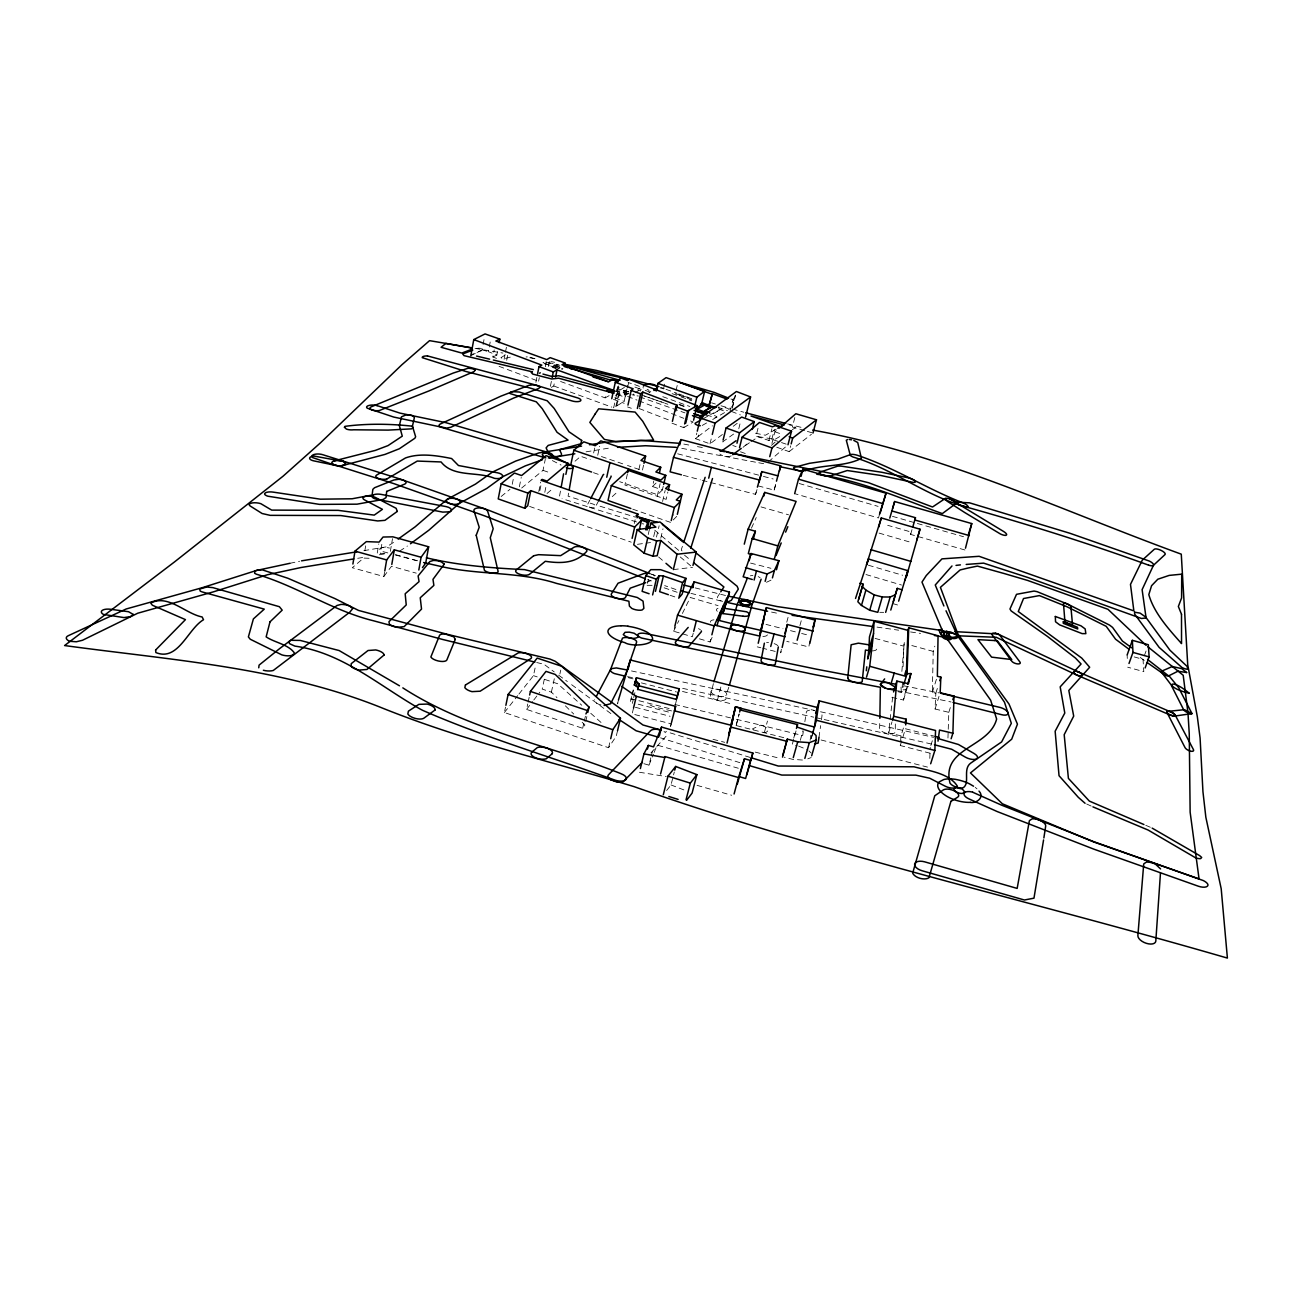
<?xml version="1.0" encoding="UTF-8"?>
<svg xmlns="http://www.w3.org/2000/svg" width="1292" height="1292" viewBox="0 0 1292 1292"><rect width="100%" height="100%" fill="white"/><g stroke="black" fill="none" stroke-linecap="round" stroke-linejoin="round"><path stroke-width="0.75" stroke-dasharray="5 3.75" d="M895.34 723.988L895.259 731.708A8.059 3.472 14.9 0 1 887.362 733.581A8.059 3.472 14.9 0 1 879.61 728.284L879.804 720.338M947.957 738.007L948.812 712.328L935.053 709.001L935.844 693.223L932.339 692.383L933.228 651.394L934.827 646.178M929.804 758.404L930.224 747.39M902.446 682.144L902.123 689.896L905.967 689.702L907.065 686.117M903.076 666.64L904.029 643.4M901.864 671.436L904.287 642.528M930.143 753.22L900.282 745.532L901.008 735.826L903.867 726.556M901.008 735.826L888.621 732.952L893.014 693.772M821.454 719.805L822.019 715.542A8.027 3.375 13.1 0 0 820.081 712.667M818.983 737.28L820.63 725.636M810.116 740.268L810.988 734.341M803.301 731.611L802.687 735.552L760.827 725.167L752.509 728.866L753.511 730.045M804.851 721.727L806.353 712.086A8.027 3.375 13.1 0 1 814.671 710.471L626.991 669.967M809.777 641.155L808.84 646.985L786.78 641.365M364.845 550.763L365.749 545.272M711.085 691.236L710.406 695.225A8.043 3.408 12.1 0 0 717.771 700.232A8.043 3.408 12.1 0 0 726.201 698.439L726.782 694.434A8.01 3.392 12 0 0 719.499 689.492A8.01 3.392 12 0 0 711.117 691.236M377.264 553.057L378.782 543.932M381.818 544.303L380.3 553.38L388.084 553.186M369.076 558.273L363.633 558.079L352.28 567.737L383.837 576.523L384.774 570.999M390.345 551.329L392.51 538.651M568.609 493.173L568.076 496.209L593.028 504.042A4.231 2.019 9.2 0 1 595.37 506.965A4.231 2.019 9.2 0 1 589.96 507.449L587.424 504.768L589.814 500.23M560.453 491.122L559.501 496.322L562.085 498.647M470.837 355.655L482.126 349.825L482.772 346.288M483.111 344.528L484.403 337.454M497.517 351.505L496.855 355.042L488.392 351.682L490.702 339.295M781.369 649.278L780.707 652.815L781.676 649.262M496.499 358.368L492.866 356.996L494.19 349.906M504.122 359.321L505.14 353.992M505.463 352.215L506.48 346.886M506.69 360.274L507.708 354.945M512.246 484.306L513.344 478.686M536.874 377.393L535.809 382.771L538.602 381.269L539.313 377.684M519.368 486.809L521.225 477.442M545.353 366.734L546.419 361.389M548.373 366.492L549.439 361.162M550.392 386.308L551.474 380.914M555.56 369.076L556.626 363.763M551.28 387.406L553.767 386.001L554.849 380.639M538.764 491.558L540.67 482.191M521.661 488.037L543.028 470.353L545.272 459.354M539.862 490.621L541.009 485.017M544.788 492.349L546.322 484.871M617.528 730.755L616.268 736.117L608.58 747.713L504.381 712.522L505.511 707.095M518.932 694.079L533.467 675.651L535.534 665.897M582.143 722.276L584.937 725.006L582.66 728.3L526.587 709.405L527.734 704.011M528.121 702.218L529.268 696.824M544.32 679.237L542.204 689.088L551.393 692.157L556.981 697.632M560.567 381.479L605.124 397.871L605.883 394.318M593.642 452.959L594.821 447.517M597.728 455.268L599.666 446.257M551.393 692.157L554.381 678.381M617.737 386.453L615.767 395.546L617.431 394.415L619.013 387.148M618.577 385.937L613.652 407.788L624.149 401.408L626.878 388.94M615.783 406.673L619.288 390.539L627.654 385.387M616.688 406.108L620.208 389.99M559.888 674.02L560.744 670.128M617.431 394.415L623.939 396.902L625.538 389.635M628.558 383.03L625.78 395.723L623.939 396.902M627.379 474.035L624.924 485.017L666.155 499.358L667.867 492.026M638.894 469.545L640.121 464.103M582.66 728.3L583.887 722.906M584.291 721.114L585.518 715.72M643.577 465.152L642.35 470.563L627.476 465.459M585.76 721.42L586.988 716.043M663.474 389.021L665.202 381.415M634.275 523.486L635.131 519.723M663.232 486.277L662.392 489.926L652.492 486.519L653.752 481.06M676.087 390.329L677.266 385.21M648.229 534.517L649.537 528.848M657.24 496.144L660.131 483.741M653.687 536.6L655.464 529.026M662.586 501.457L665.17 490.427M618.464 699.973L617.544 703.865L618.787 700.054M656.481 537.068L659.13 525.763M608.58 747.713L610.276 740.51M671.985 423.178L683.775 427.668L684.631 423.986M647.534 583.37L648.455 579.446M660.777 538.231L662.99 528.799M631.61 696.566L630.221 702.38L631.449 698.762L672.131 709.324M631.998 694.886L633.839 687.118M632.369 694.902L634.211 687.166M632.353 703.365L633.274 699.489M633.726 697.551L635.115 691.737M722.406 434.483L710.019 443.834L695.484 438.682L696.824 433.03M695.484 438.682L698.164 436.518L699.053 432.772M633.532 708.048L632.143 713.895L671.259 723.859L670.435 726.879M891.916 697.389L903.479 700.038L905.967 689.702M710.019 443.834L711.844 436.308M679.237 632.886L673.617 631.223L674.925 625.861M730.174 411.389L733.404 398.178M732.386 406.964L735.229 395.352M732.419 407.836L735.519 395.142M643.884 763.701L649.02 765.155L650.813 757.855M651.265 756.03L653.058 748.73M738.782 428.766L740.704 420.966M675.441 704.302L676.459 700.183M693.255 633.177L692.367 636.746L681.11 633.435M670.5 726.443L671.485 722.551M758 428.314L756.03 436.115L768.902 440.491L771.841 439.296L786.198 444.157M666.607 790.543L671.016 784.938L674.295 771.986M699.44 638.829L710.051 641.962L711.424 636.601M768.902 440.491L771.889 428.782M702.186 480.285L755.545 494.368L756.918 488.957M771.841 439.296L774.328 429.558M771.922 443.414L774.893 431.786L777.881 429.202M717.399 700.312L720.839 687.021M758.178 485.889L774.15 490.104L776.008 482.966M794.838 417.526L792.367 426.99L805.497 430.85M776.734 447.226L789.154 451.635L790.672 445.821M736.085 725.539L739.169 713.927L736.182 725.506M964.93 549.988L910.618 534.404L911.231 532.078L887.685 525.311M786.763 622.195L788.653 615.186M764.299 732.677L767.464 721.065M799.926 625.554L801.363 620.289M793.724 738.12L795.888 730.384M796.034 730.917L792.238 744.467L797.051 745.71M728.817 687.247L725.813 695.677M800.297 740.316L803.026 730.642M811.182 738.491L812.264 734.663M811.263 738.346L812.377 734.47M879.497 514.361L878.479 517.963L794.661 493.641M774.15 490.104L776.104 483.37M910.618 534.404L912.2 528.993M713.362 683.662L711.343 692.431A8.01 3.392 12 0 0 718.013 696.097A8.01 3.392 12 0 0 725.846 695.694M888.621 732.952L892.013 721.824M897.892 691.656L901.315 692.593L903.221 686.31M903.479 700.038L907.905 685.567M900.282 745.532L905.45 728.753L935.44 736.472M755.545 494.368L757.128 489.28M932.339 692.383L936.797 678.09M935.844 693.223L938.073 686.068M935.053 709.001L939.026 696.356M930.821 745.516L933.195 737.99M948.812 712.328L951.106 705.109M682.418 546.338L681.401 549.423A4.312 2.067 8.9 0 0 682.176 551.054M1144.357 655.706L1146.327 650.231M649.02 765.155L653.429 754.205M654.156 752.38L657.095 745.096L738.313 768.239M751.443 528.186L756.24 517.543M710.051 641.962L712.522 636.504M729.318 409.871L728.22 408.643A3.618 0.872 14.4 0 0 724.327 407.594L711.165 414.183M673.617 631.223L678.881 620.58M682.386 613.474L690.283 597.485L718.077 605.641M598.632 500.731L596.387 505.107L635.535 517.171M719.725 593.448L717.641 596.694A7.154 3.198 10.8 0 0 722.632 601.41M383.837 576.523L391.492 566.267L416.25 573.147M526.587 709.405L532.595 701.588M533.79 700.022L539.798 692.205M504.381 712.522L517.721 695.613M650.942 752.929L666.252 736.052L665.945 733.048L664.023 731.466M673.229 519.949L676.911 516.186L672.793 514.749M662.392 489.926L657.563 494.739L619.692 481.69M652.492 486.519L656.158 482.95M612.247 496.629L617.883 491.477M771.421 445.352L777.413 440.104M768.417 461.858L786.489 446.095M742.997 447.371L748.795 442.365M575.037 461.196L580.722 456.318L590.202 459.564M547.033 493.512L553.057 488.36M501.167 496.499L510.017 489.264M789.154 451.635L811.408 434.29M683.775 427.668L693.158 421.983L685.681 419.076M733.242 426.295L739.428 421.612M698.164 436.518L712.425 425.811M732.677 401.134L734.066 400.132L730.384 398.776M733.614 434.047L722.68 441.832L726.039 443.043M749.392 442.785L742.399 447.63M750.943 441.719L758.598 436.696L774.974 439.361L779.803 436.535M702.218 425.439L709.292 421.418M399.664 551.119L407.448 546.015M393.527 542.43L386.744 546.791L362.664 550.86M713.249 413.731L720.581 409.37L718.723 408.74M724.602 412.6L710.39 420.821M638.167 389.15L640.089 388.068M648.939 392.655L650.813 391.589M703.559 418.511L709.793 415.055M605.124 397.871L609.113 395.675M635.147 392.59L640.202 389.813M792.238 429.606L795.291 427.959A5.798 1.308 13.2 0 0 789.396 424.89M776.217 429.154L765.429 435.226L752.832 432.707M617.172 391.621L619.288 390.539M628.881 393.301L625.958 394.803L616.898 393.818M492.866 356.996L496.855 355.042M510.292 357.125L504.122 358.675A3.698 1.082 4.9 0 1 500.957 357.674L505.689 354.719M766.495 582.304L771.938 579.704M476.554 348.63L477.669 348.307A3.65 1.211 4.3 0 1 482.707 348.969L482.788 350.229L470.999 354.783M647.389 581.998L650.78 580.641M807.758 758.856L811.166 757.548M289.973 563.296L299.599 561.261M586.1 451.829L611.536 447.694M379.331 554.785L387.212 553.461M357.706 558.305L365.539 557.062M637.44 544.32L650.506 542.543M673.342 569.611L692.512 567.35M763.184 732.645L764.864 732.548A8.253 3.666 13.4 0 0 767.529 729.092A8.253 3.666 13.4 0 0 760.681 725.119L734.518 718.853M766.576 642.657L768.546 642.56M647.082 585.324L656.917 585.308M879.771 612.327L883.696 612.343M627.977 393.527L617.915 391.234A3.714 1.114 9.4 0 1 616.736 390.814M802.429 760.035L792.771 759.373L784.115 757.16M545.757 362.067L557.966 366.25M877.042 627.105L898.634 630.189M910.569 631.95L920.518 633.419M561.584 369.173L562.521 369.318M475.036 348.388L502.863 353.055M628.542 391.67L625.796 391.201A3.714 1.114 9.4 0 0 621.904 391.654A3.714 1.114 9.4 0 0 625.328 393.366L634.162 395.207M639.459 772.261L666.236 776.557M529.93 357.819L537.537 359.192M550.844 361.582L554.656 362.277M697.422 446.628L703.316 447.694M776.46 613.102L771.518 612.069M681.772 448.34L756.837 462.423M758.759 462.778L764.557 463.844M683.839 444.093L691.543 445.546M903.641 685.761L938.929 692.867M897.488 690.736L951.057 701.992M642.108 523.664L643.723 524.003M614.927 391.105L620.418 392.251L622.211 391.315A3.714 1.098 9.5 0 1 628.203 391.912M627.541 676.62L633.451 677.864M820.533 711.763L933.567 737.344M682.677 688.345L813.734 717.173M815.672 717.593L932.533 744.273M671.549 710.907L655.351 707.144A8.253 3.488 11.4 0 1 648.713 703.381L648.6 702.218M387.81 552.928L382.367 551.458A7.591 2.487 8.1 0 1 380.672 548.099A7.591 2.487 8.1 0 1 389.522 548.05M536.697 662.521L544.013 664.266L554.236 671.921M548.309 362.422L559.824 365.297M674.715 704.463L730.658 717.916M695.209 587.908L725.829 595.564M787.652 423.921L802.994 427.83M775.232 651.426L762.619 648.213M628.187 677.638L634.017 679.124M682.483 691.446L732.903 704.253M755.255 752.122L780.11 758.404M690.945 593.351L721.001 601.006M765.978 624.391L782.968 628.72M790.494 630.641L798.004 632.547M801.621 633.468L808.84 635.309M757.257 646.856L760.827 647.76M821.114 739.993L927.511 767.093M736.521 725.652L784.567 737.861M713.006 739.331L724.731 742.319M544.74 363.876L562.908 368.656M750.539 563.07L770.936 568.302M641.413 682.887L676.443 691.963M638.2 704.205L671 712.7M635.406 707.305L670.096 716.301M555.334 367.929L543.011 362.632A3.618 1.034 6.3 0 1 545.757 362.067M677.654 453.799L761.489 475.892M763.427 476.409L773.181 478.977M683.323 475.311L700.296 479.784M395.336 554.946L417.962 561.019M875.104 638.426L903.237 646M911.813 645.532L933.228 651.394M1134.198 656.917L1143.032 659.372L1143.791 671.646L1127.69 667.189M395.675 554.704L418.204 560.97M721.017 405.785L730.497 408.466M732.386 408.999L743.772 412.229M697.034 785.358L731.676 795.258M892.449 516.332L915.495 522.937M917.417 523.486L963.541 536.713M761.02 506.9L788.572 514.814M799.167 483.499L878.108 506.383M879.061 533.095L911.829 542.624M868.402 565.234L902.656 575.247M807.371 431.399L812.991 433.062M675.296 393.737L690.493 398.211M530.059 357.27L534.969 358.724M482.126 349.825L488.392 351.682M865.995 574.536L901.509 585.034M892.788 603.574L897.52 604.979M675.926 589.523L664.669 585.615M750.248 757.467L665.768 731.53M636.488 521.936L589.927 507.433M711.617 402.846L715.38 404.025M739.848 762.651L660.535 737.845M565.799 499.826L588.102 506.852M628.09 382.497L631.4 383.562M533.467 675.651L537.214 676.895M544.691 679.398L557.756 683.775L581.771 705.254M601.442 456.544L625.619 464.829M593.496 472.678L599.165 474.632M664.153 587.795L678.591 592.77M670.08 595.273L677.04 597.663M644.466 396.046L664.33 402.975M639.766 396.919L685.002 412.891M543.028 470.353L550.376 472.92M632.741 509.161L670.774 522.469M651.798 574.278L655.415 575.554M640.331 394.593L667.867 404.267M529.607 506.432L631.239 542.172M774.893 431.786L782.015 434.29M662.764 396.676L689.799 406.495M627.557 406.964L631.32 408.288M647.631 579.591L651.41 580.932M672.098 393.64L677.428 395.546M666.026 389.328L676.976 393.269M732.758 445.465L736.117 446.693M740.51 451.796L746.098 453.799M553.767 386.001L611.778 407.109M718.304 407.368L727.461 410.727M680.981 396.854L691.64 400.762M679.673 404.477L685.277 406.544M706.546 414.91L714.524 417.478A3.747 1.001 14.1 0 0 715.768 416.089L709.147 413.585M613.522 399.373L624.197 403.298M718.723 409.047L726.088 411.76M679.027 395.126L692.092 399.939M645.176 390.345L650.441 392.284M678.801 393.931L693.368 399.325M634.905 387.083L642.027 389.732M678.978 404.671L684.647 406.786M634.711 384.612L643.545 387.939M499.067 366.33L538.602 381.269M614.75 397.823L624.149 401.408M628.3 391.96L620.709 389.586A3.714 1.114 9.4 0 0 616.72 389.231M731.53 411.47L740.332 414.893M639.169 408.547L669.692 420.352M671.016 784.938L686.827 791.059M627.654 396.45L637.004 400.1M638.878 400.827L683.807 418.333M798.65 746.114L807.952 749.958M1145.762 825.313L1151.253 827.655M1086.653 803.995L1091.352 806.16M631.077 698.778L633.209 699.763M552.346 460.566L561.067 465.072M558.612 675.167L567.35 681.53M1140.222 657.45L1145.713 661.504M610.89 713.588L570.547 683.888M678.639 550.344L653.817 529.413M684.566 555.237L689.153 559.016M680.254 556.981L690.978 566.058M975.234 787.377L976.994 788.863M658.629 556.997L664.508 562.036M590.767 713.297L602.766 724.037M809.002 750.943L811.085 752.945M565.363 705.836L573.761 714.056M901.025 687.086L901.315 692.593M1127.141 654.963L1127.302 658.452M647.05 389.28A3.682 1.001 13.7 0 1 649.004 390.701M559.694 367.8A3.634 1.034 7.2 0 1 555.705 367.994A3.634 1.034 7.2 0 1 552.734 366.637L554.591 365.2A3.618 1.034 7.3 0 1 560.421 365.507M558.596 368.317A6.557 1.873 7.2 0 0 559.937 367.396A3.634 1.034 7.2 0 0 556.868 366.056A3.634 1.034 7.2 0 0 552.944 366.282A6.557 1.89 7.3 0 0 552.282 366.912A3.682 1.066 7.2 0 0 554.672 368.139M638.345 390.475A5.879 1.599 13.2 0 1 637.828 389.732M872.213 650.893A7.332 2.826 10.6 0 0 876.654 648.923A7.445 2.859 10.6 0 0 874.49 646.549M710.616 622.211A7.381 2.859 11.3 0 1 713.927 619.837M750.377 575.828A7.09 3.585 8.5 0 1 752.881 575.554M758.178 576.62A7.09 3.585 8.5 0 1 760.164 577.831M719.111 406.948A3.682 0.904 15.8 0 1 718.384 407.061M774.15 643.626A7.591 2.713 10.8 0 1 777.913 645.806M660.729 387.794A3.634 0.953 14.7 0 1 663.394 388.424M660.341 387.923A3.65 0.985 14.7 0 1 664.217 388.65M767.4 634.856A7.397 2.907 11.3 0 1 762.038 636.391M640.832 390.991A3.682 1.034 13.5 0 1 641.22 389.603M638.361 395.998A3.714 1.114 12.4 0 1 636.988 395.82M634.404 394.997A3.714 1.114 12.4 0 1 633.29 393.963M731.207 455.834A6.25 2.116 10.4 0 1 725.603 456.27A6.25 2.116 10.4 0 1 719.854 454.057M698.487 628.655A7.591 2.649 11 0 1 700.393 629.753M650.651 573.906A7.106 3.036 10.2 0 1 654.834 576.006M600.958 704.964A8.333 3.505 11.1 0 1 594.611 699.731M717.286 611.31A7.268 2.762 11.5 0 1 718.013 608.322M616.93 391.751A3.731 1.114 9.3 0 1 616.752 393.317M526.054 356.98A3.65 1.227 5.5 0 1 527.33 356.883"/><path stroke-width="1.5" d="M879.852 718.352L880.353 687.279L814.461 674.569L641.543 638.038A7.72 2.778 11.3 0 1 638.781 633.71A7.591 2.745 11.5 0 1 646.226 633.645L816.334 669.159L888.056 682.741L895.404 687.263L895.404 688.426M951.122 738.766L952.898 733.21L953.981 696.081L940.156 692.754L940.867 677.137L937.362 676.297L938.057 635.761L908.744 627.75L907.695 631.223M930.66 763.782L934.875 750.458L935.553 730.481L819.144 700.829L815.64 713.152M903.77 684.502L907.049 673.73L908.744 627.75M873.537 633.581L874.038 621.242L907.953 630.367L906.225 676.443L869.71 666.268L873.537 633.581L868.902 649.392L869.468 636.908L874.038 621.242M938.008 741.156L939.51 730.061L952.898 733.21M1160.474 872.972L1155.807 941.125A9.464 4.861 21.8 0 1 1146.359 943.322A9.464 4.861 21.8 0 1 1137.881 935.521L1143.727 863.928L1146.295 862.135A8.786 3.408 19.4 0 1 1155.452 864.122L1160.571 868.935M905.724 724.909L906.144 719.159L893.693 716.269L896.842 681.094L908.454 683.759L910.908 673.536L907.049 673.73M847.746 677.977L851.153 644.756L858.405 643.158L869.338 644.886M866.318 670.726L866.787 666.817M868.66 651.313L867.707 659.001L872.375 643.077M818.983 737.28L818.159 743.094L814.59 743.804M778.333 646.937L775.232 664.476A7.591 2.745 12 0 1 766.657 664.411A7.591 2.745 12 0 1 761.069 660.503L764.363 643.19M812.539 733.695L816.366 720.274L819.144 700.829M1043.871 837.943L1045.696 825.976A8.608 3.601 20.5 0 0 1035.005 818.886L1032.227 818.805L1029.401 820.646L1017.159 888.412L924.636 861.829A9.092 4.651 15.6 0 0 914.671 863.88A9.092 4.651 15.6 0 0 922.246 870.792L1024.411 900.007L1033.971 898.166L1043.565 839.929M809.826 643.464L815.026 620.031L766.382 607.628L759.809 634.743L766.382 607.628M352.894 564.039L354.993 551.135L366.347 541.623L379.089 542.107L383.046 537.036L392.833 536.826L428.653 546.791L425.714 563.054L422.484 567.608M731.191 723.811L735.665 706.821L740.72 708.113L740.3 710.002L797.519 724.586L797.116 727.057L812.926 732.532L816.076 735.519L816.173 740.058L811.667 755.788M782.516 757.128L787.296 739.137L797.729 741.786L809.357 742.642L816.173 740.058M384.774 570.999L386.663 559.937L394.318 549.827L421.095 557.256L428.653 546.791M391.799 564.442L394.318 549.827M569.255 489.426L573.131 467.284M418.818 570.03L421.095 557.256M470.837 355.655L473.76 339.602L485.065 333.917L499.842 339.118L499.18 342.655M561.196 487.068L563.603 473.809M782.161 647.47L787.345 624.504L813.266 631.11M501.167 483.741L498.228 498.922L524.81 508.273L527.717 505.77L530.786 490.637L634.695 527.007L641.526 520.224L647.534 522.323L649.262 520.595L635.987 515.976L637.909 514.087L541.057 480.317L542.155 479.397L547.097 481.125L568.173 463.376L546.015 455.688L521.597 475.553L514.458 473.066L501.167 483.741L527.863 493.092L530.786 490.637M537.585 373.792L539.006 366.621L541.8 365.135L473.76 339.602M965.479 548.196L971.762 523.583L894.645 501.522L889.768 518.124M524.81 508.273L527.863 493.092M552.201 377.329L553.283 371.935L557.03 369.883L613.409 390.265M555.576 377.054L557.03 369.883M564.12 366.46L564.846 362.907L550.15 357.626L546.774 359.612L495.853 341.023L499.842 339.118M505.883 705.303L508.111 694.466L537.197 658.096L561.6 666.22L620.483 718.239L617.528 730.755M565.864 474.374L568.173 463.376M643.997 463.343L645.629 456.124L600.828 440.863L595.208 445.708L583.79 441.816L573.858 450.214L570.773 464.862L591.607 472.032M758.21 643.271L764.04 618.82M529.639 695.015L530.398 691.414L545.999 671.372L555.237 674.44L589.023 707.079L587.795 712.457M611.746 398.711L615.299 382.27L620.984 378.072L627.524 380.559L629.365 379.396L697.034 405.591L693.594 420.175M729.027 733.614L730.255 727.994M727.041 743.094L735.665 706.821M606.739 477.233L609.953 462.584M627.96 405.123L631.19 390.475L633.177 388.795L615.299 382.27M668.303 490.201L669.579 484.71L628.203 470.369L611.31 485.614L608.031 500.505L630.851 508.499M637.36 408.466L640.638 393.802L642.835 392.09L677.105 405.252L675.829 410.759M639.572 406.722L642.835 392.09M627.702 472.614L628.526 468.948M656.191 391.072L657.919 383.401L666.074 377.619L704.673 391.234L701.491 404.574L696.808 408.207M585.922 713.927L589.023 707.079M632.111 538.376L634.695 527.007M637.053 517.834L637.909 514.087M637.214 529.575L633.726 544.82L644.175 553.218L653.025 556.206L657.16 555.738L660.761 540.444L656.611 540.896L647.744 537.908L637.214 529.575L655.9 527.136L650.861 523.163L649.537 528.848M639.362 529.639L641.526 520.224M645.79 529.849L647.534 522.323M659.469 472.694L660.729 467.252L640.945 460.485L645.629 456.124M647.082 529.995L649.262 520.595M672.405 421.353L675.813 406.657L677.105 405.252M644.175 553.218L647.744 537.908M663.668 484.452L665.784 475.343L655.851 471.951L660.729 467.252M679.915 596.839L682.208 593.997L686.02 578.38L660.632 569.691L650.764 569.659L645.806 575.602L642.108 591.348L649.101 593.739M779.367 471.176L780.739 465.863L680.997 439.571L673.487 457.352L670.112 471.822L681.433 474.81M618.464 699.973L630.286 659.97L817.255 707.483L814.445 727.008L735.31 706.902L731.304 725.313L674.392 710.826L675.619 706.336L636.326 696.34L621.646 686.359M653.025 556.206L656.611 540.896M610.696 738.701L612.812 729.689L620.483 718.239M684.631 423.986L687.651 411.131L697.034 405.591M679.753 444.916L680.997 439.571M628.041 669.514L630.286 659.97M685.745 423.146L688.749 410.307M694.595 406.786L696.856 397.177L704.673 391.234M652.605 594.918L656.336 579.171L659.195 575.683L663.394 575.99L682.596 582.579L686.02 578.38M671.21 520.595L674.295 507.562L680.432 501.377L676.297 499.939L681.998 494.271L665.59 488.586L669.579 484.71M655.464 591.381L659.195 575.683M634.307 685.18L636.439 677.735L679.285 688.846L677.363 696.582M635.535 681.611L636.439 677.735M636.439 686.165L637.36 682.289L635.228 681.304M677.347 514.329L681.998 494.271M697.276 431.157L700.409 417.994L736.408 391.508L750.587 396.967L745.613 416.945M663.394 575.99L659.647 591.671L668.352 594.675M637.586 689.573L639.088 683.952L637.36 682.289M638.151 687.845L639.088 683.952M633.532 708.048L636.326 696.34M701.427 403.395L708.888 406.14L712.393 393.705L727.154 399.115M708.888 406.14L712.393 393.705M673.342 569.611L677.04 554.236L660.761 540.444M712.296 434.435L715.025 423.146L750.587 396.967M678.784 598.261L682.596 582.579M708.71 478.169L711.359 467.333M674.925 625.861L677.541 615.121L694.143 581.82L729.463 592.156L722.939 613.458L729.463 592.156M640.364 768.578L643.949 753.882L648.342 745.419L653.51 746.889L661.536 727.073L752.865 753.058L746.808 774.748M647.453 749.085L648.342 745.419M723.1 440.104L726.072 427.991L741.673 417.074L754.237 421.612L752.283 429.412M692.98 565.444L696.243 552.072L660.002 522L650.861 523.163M692.706 587.698L694.143 581.82M659.324 736.085L661.536 727.073M736.973 443.221L739.557 432.836L754.237 421.612M676.297 699.618L677.266 695.742L638.506 685.681M693.707 631.384L696.372 620.644M739.525 447.646L742.109 437.197L759.47 422.468L772.39 426.828L775.329 425.666L791.544 431.14L787.991 444.771M671.485 722.551L675.619 706.336M660.551 773.989L665.025 756.579L738.507 777.558L744.483 758.743L750.523 760.471L752.865 753.058M663.297 794.758L667.98 776.153L675.684 766.447L696.872 774.619L692.092 793.11L686.633 800.297M674.747 770.145L675.684 766.447M711.876 634.808L714.137 625.861L726.944 597.728M717.076 625.651L720.661 611.504M719.531 620.208L723.116 606.126M757.387 487.165L761.828 471.596L777.865 475.827L780.739 465.863M759.082 482.32L761.828 471.596M744.273 544.158L748.116 529.155L764.751 492.413L796.098 501.393L777.832 545.886L774.344 559.097M769.757 456.641L771.986 447.936L791.544 431.14M748.116 529.155L755.4 531.238L752.202 538.506L748.326 553.606L751.96 554.656M763.814 496.031L764.751 492.413M776.492 569.74L778.898 560.696L751.023 553.525L743.142 576.781L752.283 579.494M686.02 799.861L690.332 783.13L696.872 774.619M753.462 538.748L755.4 531.238M749.15 560.776L751.023 553.525M776.476 481.173L777.865 475.827M754.108 580.043L756.498 570.87M791.172 443.883L792.69 438.053L816.496 419.803L795.824 413.747L779.383 427.91M765.155 581.335L767.077 573.987L774.36 570.58L778.898 560.696M891.851 510.938L915.463 517.704L914.865 519.998L969.371 535.615M728.623 735.471L733.258 717.916M772.422 577.879L774.36 570.58M794.661 493.641L798.488 479.171L802.962 469.174L886.037 493.205L880.207 512.73M801.072 476.344L802.962 469.174M812.991 433.062L816.496 419.803M739.686 711.989L740.72 708.113M770.726 646.468L774.086 633.984L785.068 636.778M734.082 793.982L738.507 777.558M737.215 784.389L744.483 758.743M750.523 760.471L745.629 778.495L739.622 776.783M784.938 633.338L787.345 624.504M797.164 640.234L800.555 627.88M813.072 627.024L815.026 620.031M813.492 626.943L814.477 623.438M782.871 754.964L787.296 739.137M796.437 728.462L797.519 724.586M793.272 757.613L797.729 741.786M729.334 685.422L751.863 605.577A7.171 3.246 10 0 0 745.742 601.055A7.171 3.246 10 0 0 737.797 602.766L713.911 681.805M907.549 572.534L906.467 576.361L920.001 529.203L881.306 517.963L866.496 564.685M804.851 758.42L809.357 742.642M855.53 598.471L868.418 559.016L907.808 570.644L905.03 579.979M879.497 514.361L886.037 493.205M866.803 564.62L868.418 559.016M878.705 527.071L881.306 517.963M859.907 583.193L863.056 584.129L857.84 601.749L861.473 605.431L869.726 610.26L877.801 612.327L882.291 596.969L890.172 597.017L895.308 594.788L897.278 588.377L902.026 589.782L907.808 570.644M858.663 599.407L863.056 584.129M861.473 605.431L865.898 590.089L862.232 586.439M892.578 508.644L894.645 501.522M869.726 610.26L874.183 594.901L865.898 590.089M679.285 688.846L676.362 699.376L637.65 689.33L638.216 687.602L634.372 684.938L635.583 681.368M866.544 677.056L869.71 666.268M885.666 612.343L890.172 597.017M912.733 527.201L915.463 517.704M890.786 610.066L895.308 594.788M893.353 601.668L897.278 588.377M898.634 601.168L902.026 589.782M916.771 540.104L920.001 529.203M891.512 682.111L894.209 673.132M816.738 474.229C860.666 480.269 901.235 498.793 942.32 513.602L956.5 503.105A6.137 1.728 22.5 0 0 952.398 499.972L950.153 499.067A6.315 1.712 22.5 0 0 945.195 498.518L947.149 501.199L964.575 512.44L1000.476 534.016A6.46 1.922 26.2 0 0 1006.064 535.308L1006.662 534.775A6.218 1.857 25.9 0 0 1003.496 531.416L950.104 499.051M893.563 691.947L896.842 681.094M904.82 674.569L905.902 670.984M892.562 719.983L893.693 716.269M907.614 684.308L910.908 673.536M904.998 722.858L906.144 719.159M968.483 534.258L971.762 523.583M690.768 548.212L712.506 478.541M939.752 680.706L940.867 677.137M952.834 699.699L953.981 696.081M683.662 542.495L705.141 477.313M1127.141 654.963L1132.357 640.331L1148.313 644.74L1149.137 656.901L1145.132 667.964M1128.998 663.49L1132.971 652.412L1132.357 640.331M747.47 577.815L738.717 600.166A7.154 3.23 10.1 0 0 744.515 604.769A7.154 3.23 10.1 0 0 752.655 603.219L761.133 579.204M665.025 756.579L664.669 757.5L643.949 753.882M776.056 555.56L781.208 542.931M785.617 532.11L787.829 526.7M598.632 500.731L611.003 476.78A4.102 1.857 9 0 0 611.051 476.054M590.606 498.712L603.089 474.955A4.102 1.857 9 0 1 603.735 474.374M596.339 696.404L610.518 669.595L622.502 638.087A7.655 2.794 10.9 0 1 632.805 638.749A7.8 2.826 11 0 1 636.585 642.221L626.055 673.18L610.632 703.72L604.155 705.48M344.447 427.264L344.932 426.36C366.46 423.437 390.265 423.792 411.89 426.134A6.428 2.439 1.6 0 1 411.437 428.863L388.198 430.107L353.637 429.784A6.654 2.471 1.9 0 1 346.401 429.057L344.447 427.281M720.774 591.817L723.908 586.956L693.82 562.876M884.632 678.898L880.417 684.631L885.747 688.297M951.978 565.977L935.263 585.001L943.887 605.98M642.415 762.199L623.067 781.822L616.962 782.064L610.664 779.722A9.012 3.973 13.4 0 1 608.403 774.909L650.635 730.658A8.446 3.714 11.9 0 1 661.278 730.19M665.784 475.343L660.971 480.075L573.858 450.214M446.887 499.552L415.136 526.845L398.146 539.087M732.758 454.687L741.22 448.437M721.146 451.296L736.02 440.75M410.485 543.77L428.734 530.301L459.597 503.105A6.944 2.972 6.7 0 0 452.846 498.308A6.944 2.972 6.7 0 0 447.193 502.217A6.944 2.972 6.7 0 0 458.886 503.589L486.793 488.441L503.169 476.506L525.343 465.863L542.495 459.694M945.211 498.502L932.549 506.997L868.644 482.74L831.563 473.518L726.233 452.055M564.846 362.907L561.972 364.764L608.564 381.818L612.553 379.686L618.222 381.818M895.098 688.087L893.741 688.878A7.639 2.972 13.2 0 1 881.015 685.6L880.385 684.308A7.639 2.972 13.2 0 1 887.927 682.757L895.744 684.227M688.2 627.411L675.554 641.898A7.752 2.778 10.2 0 0 678.235 645.257L680.868 646.162A7.574 2.713 10.2 0 0 688.814 646.42L701.168 631.917A7.591 2.649 11 0 0 701.33 630.9M643.481 386.13C646.291 380.962 663.927 385.888 654.156 389.716M700.49 420.207L695.322 423.13A3.779 1.195 12.9 0 0 696.21 424.648A3.779 1.195 12.9 0 0 700.264 425.714M777.849 428.266L782.79 425.617M653.946 390.475L657.24 388.763M447.581 499.083L475.44 484.129L492.349 472.129L515.686 461.082L538.958 452.911L581.562 446.111M539.507 373.21L540.331 372.807M645.693 582.66L630.238 588.167L625.441 597.437A7.316 2.81 11 0 1 617.011 598.325A7.316 2.81 11 0 1 611.31 594.029L618.06 583.209L643.222 573.842A7.106 3.036 10.2 0 1 647.938 573.406M472.791 350.084L462.697 353.976L464.006 355.639L532.433 371.854L531.238 372.435L532.772 374.099L551.732 378.976L558.628 378.201L612.699 392.913M472.226 349.115L461.809 353.055L441.089 347.29L445.853 343.43L472.145 348.081M386.696 479.09L417.284 461.066L441.089 461.955C453.427 477.717 477.62 471.112 494.352 478.315A6.751 2.972 6.1 0 0 501.377 477.782L502.491 476.829A6.686 2.972 5.7 0 0 497.614 472.824L458.434 465.508L451.619 458.547C437.035 455.575 419.803 452.814 405.51 457.949L376.876 474.939A6.864 2.649 3.7 0 0 375.972 476.893A6.928 2.665 3.8 0 0 386.696 479.074M728.01 601.862L731.304 600.344L738.313 589.104L737.151 586.277L696.21 553.057M334.515 460.808L375.423 450.375L388.036 445.595L402.28 436.147L399.357 425.649L401.489 416.832L405.995 414.91A6.525 2.406 1.5 0 1 412.891 415.798L414.393 417.542L412.439 426.166L415.636 436.761L414.877 438.246L399.325 448.76L384.984 454.413L342.832 465.491M804.787 470.886C823.149 463.99 843.724 467.284 861.409 458.402L857.726 442.51L853.802 440.394M847.681 439.49L846.308 440.233L850.136 454.719L837.814 459.161L809.422 463.327L793.724 467.51A6.331 1.906 10 0 0 798.327 470.563L802.994 471.499M289.973 563.296L256.478 570.466L202.036 587.763L126.212 608.968L68.298 635.696A9.109 3.876 6.1 0 0 69.59 641.284L76.341 641.769L82.494 640.267L137.743 613.216L213.422 591.849L267.557 574.714L301.052 567.511L353.782 558.919M950.96 632.531L947.763 633.193A4.49 1.857 14.5 0 0 947.666 635.874A4.49 1.857 14.5 0 0 953.867 637.214L960.198 635.89L996.213 637.279L1076.317 674.828M301.537 560.841L356.818 551.813M574.875 453.799L549.649 457.836M589.491 444.755L605.98 442.203L640.929 440.41L679.996 443.366M956.032 565.395L960.408 564.895M677.04 554.236L696.243 552.072M954.756 631.627L997.828 633.984L1079.256 672.341M970.34 802.413C976.687 803.543 984.892 797.196 979.013 791.108M966.206 564.442L983.6 563.134L1028.238 577.621L1141.434 618.48L1146.101 617.996L1142.112 589.637L1153.465 565.298L1165.045 554.526A6.04 1.97 23.6 0 0 1161.25 550.457A6.04 1.97 23.6 0 0 1154.337 549.245L1142.289 560.163L1130.484 584.404L1133.859 610.89L979.11 556.303L941.965 558.871L926.251 575.554L921.971 582.111L944.016 634.517M617.511 447.355L645.499 445.724L676.249 447.339M620.903 625.829L618.755 625.909A23.03 8.559 11.5 0 0 610.486 627.88A23.272 8.608 11.3 0 0 608.225 630.173A23.191 8.543 10.8 0 0 608.29 632.999L608.871 634.017A23.256 8.592 10.5 0 0 612.295 637.247A23.337 8.608 10.6 0 0 624.876 642.641C632.838 647.841 664.75 644.256 647.599 632.499A23.224 8.301 11.6 0 0 635.099 627.67A22.885 8.317 11.4 0 0 627.831 626.297M946.148 631.95L951.203 632.24L957.404 635.599L988.655 679.124L1004.465 702.17L1011.329 723.342L1001.623 741.931L970.728 763.12C962.411 769.095 970.405 783.065 963.186 787.749A8.382 3.779 17.1 0 1 950.024 783.178C940.964 747.487 989.317 747.713 996.633 719.03L990.625 700.135L944.194 634.824M709.566 404.525L705.868 404.606A3.634 0.904 15.5 0 0 705.577 405.736A3.634 0.904 15.5 0 0 709.889 407.158L716.543 407.109M942.175 629.22L938.896 630.254L941.141 634.453A4.49 1.857 14.3 0 0 947.343 636.1A4.49 1.857 14.3 0 0 948.037 633.548A4.49 1.857 14.3 0 0 941.82 631.998L940.269 632.983L942.756 637.327A4.506 1.857 14.3 0 0 948.296 639.718A4.506 1.857 14.3 0 0 951.122 637.893L948.796 634.324M620.063 380.332L609.905 379.864L569.837 368.236M724.893 608.387L746.647 611.81A7.251 2.778 10.8 0 1 749.069 615.186A7.251 2.778 10.8 0 1 743.029 616.236M743.013 616.219L721.517 613.393M873.182 626.572L792.061 615.315M934.455 635.486L951.154 638.329M869.419 650.667L865.446 650.038L862.168 681.821A7.607 2.891 11.6 0 1 855.029 682.305L852.155 681.53A7.607 2.891 11.6 0 1 847.875 678.009M471.063 347.709L429.558 340.652L401.764 364.861L320.335 442.962L283.029 476.231L174.404 562.004L64.6 645.548C170.706 660.05 279.233 667.027 379.816 707.031C462.31 740.429 549.035 760.956 634.033 786.618C828.43 855.207 1029.659 900.605 1227.4 958.083L1221.198 888.734L1205.84 817.206L1202.949 791.705L1200.09 738.007L1197.345 716.802L1187.719 664.75L1181.276 554.171C1059.456 509.759 941.19 453.137 812.652 430.075M717.27 620.015L739.476 625.522A7.381 2.875 11.1 0 1 743.368 630.948A7.381 2.875 11.1 0 1 731.078 627.993A7.381 2.875 11.1 0 1 738.992 625.409L761.246 630.464M780.029 466.703L798.424 470.595A6.234 1.841 10.1 0 0 803.026 471.112M564.184 364.134L596.597 370.449L658.985 386.712M887.927 688.862L895.566 690.364M336.114 465.508L313.875 460.889A6.88 2.616 3.4 0 1 309.612 458.24A6.88 2.616 3.4 0 1 313.859 456.044L343.446 461.454A6.831 2.681 3.1 0 1 341.395 465.75A6.815 2.681 3.2 0 1 332.141 463.537M719.563 450.65L724.554 451.715M728.494 596.161L777.025 606.546L941.674 630.464L955.499 633.952A7.187 2.955 14.4 0 1 955.854 638.377A7.187 2.955 14.4 0 1 945.776 636.262A7.187 2.955 14.4 0 1 946.148 631.982M626.991 669.967L616.349 667.932L611.52 668.642A8.075 3.198 10.5 0 0 614.265 673.52L623.6 675.781M727.638 602.557L767.593 611.229M940.851 693.287L1000.476 707.548A7.72 3.278 20.8 0 1 1008.083 713.168A7.736 3.278 21.6 0 1 1001.106 714.557L953.012 702.428M736.811 630.819L759.195 635.955M476.587 356.091L489.62 359.16M493.35 360.032L533.338 369.625M534.872 662.085L442.381 639.395L373.356 620.741C332.415 610.712 296.902 586.003 256.381 574.213L254.669 573.293L254.799 571.226A7.93 2.665 2 0 1 262.324 569.869L287.858 578.251L334.999 598.616L358.514 610.422L447.08 634.259L550.021 659.098L555.108 661.229L642.964 724.99L660.454 729.948M628.946 379.46L566.397 365.378L619.078 380.026M683.726 585.034L693.303 587.424M785.746 423.437L745.678 412.762M731.24 727.186L786.925 741.285M874.183 594.901L882.291 596.969M681.562 590.961L689.072 592.867M761.521 630.771L774.086 633.984M816.366 720.274L934.875 750.458M784.373 424.939L751.007 416.024L780.966 426.748M736.343 630.706L714.831 625.037M935.44 736.472L939.187 737.441M934.439 744.773L951.671 749.247L965.415 757.177A8.14 3.456 18.2 0 0 976.251 759.066A8.14 3.456 18.2 0 0 974.103 753.511L958.422 744.483L937.281 738.33M673.487 457.352L759.228 479.962M426.392 557.789C458.402 565.476 491.687 568.028 524.52 569.611L637.263 597.485L643.045 601.135L643.884 608.387L642.043 610.018A7.348 2.649 11.5 0 1 631.788 608.403L629.414 606.11L628.897 601.264L556.545 583.403C519.239 571.452 479.526 575.198 441.363 566.574L423.615 562.537M542.963 374.066L551.991 376.489L558.709 375.746L612.133 390.265M657.531 522.404L643.432 518.512A6.831 3.327 8.9 0 0 640.88 518.512M1132.971 652.412L1149.137 656.901M354.993 551.135L386.663 559.937M752.202 538.506L777.832 545.886M658.629 737.264L636.149 730.788L618.981 719.466M798.488 479.171L882.597 503.525M870.792 549.681L910.908 561.39M564.83 366.767L568.173 367.752M677.541 615.121L714.137 625.861M745.5 567.608L767.077 573.987M639.362 518.334L645.096 520.095M752.122 758.049L778.252 766.043L914.042 766.802C927.995 770.63 949.103 772.987 957.324 786.101A8.398 3.811 16.9 0 1 945.292 786.23L929.756 778.252L915.883 775.135L781.805 775.071L749.198 765.575M592.996 376.973L608.128 381.673M646.178 526.296L649.505 527.33M334.66 465.12L312.858 457.659A6.815 2.568 3.2 0 1 315.151 454.219A6.88 2.6 3 0 1 322.758 454.703L399.05 478.702L488.99 510.372L650.021 573.616M667.98 776.153L690.332 783.13M668.852 796.502L678.122 799.409M377.216 405.656L399.922 413.101L445.756 422.629L549.326 452.83A6.508 2.826 7.1 0 1 552.831 455.931A6.508 2.826 7.1 0 1 548.357 457.966M530.398 691.414L586.746 710.325M508.111 694.466L612.812 729.689M709.809 412.552L704.641 410.791L712.296 406.415L715.51 407.578M645.806 575.602L656.336 579.171M1148.572 565.137C1086.524 542.559 1023.006 522.792 959.649 505.156A6.121 1.712 22.9 0 1 956.419 502.136L969.598 502.846L1069.824 533.241L1149.444 561.116A6.121 2.051 24.1 0 1 1153.578 565.04A6.121 2.051 24.1 0 1 1148.604 565.153M611.31 485.614L674.295 507.562M631.19 390.475L640.638 393.802M657.919 383.401L696.856 397.177M789.137 436.809L792.69 438.053M700.409 417.994L715.025 423.146M726.072 427.991L739.557 432.836M742.109 437.197L771.986 447.936M692.447 415.588L701.782 418.947M707.483 412.988L695.29 408.514M694.337 413.844L700.022 415.911L704.818 413.779L695.936 410.485M693.675 413.666L702.896 417.025M728.543 398.114L714.266 392.429L678.058 381.802L711.763 394.173M700.506 404.025L704.059 405.333L695.936 409.952A3.714 1.034 14.6 0 0 698.181 411.825A3.714 1.034 14.6 0 0 702.751 412.261L711.795 407.077L702.46 402.684M706.546 414.91L694.095 410.323M709.534 405.672L715.041 407.691M539.006 366.621L553.283 371.935M675.813 406.657L687.651 411.131M645.386 578.784L484.807 515.944L394.383 483.806L332.948 464.329A6.831 2.632 3.2 0 1 333.82 461.034A6.831 2.632 3.2 0 1 342.428 461.131M1077.221 675.231L1170.681 715.235A4.7 1.583 26 0 0 1175.236 715.558A4.587 1.55 26.3 0 0 1172.942 712.909L1078.368 671.937M1092.919 806.87L1148.152 830.062L1195.31 857.646A5.378 1.906 19.7 0 0 1200.704 858.582L1201.689 857.452L1199.654 855.627L1152.157 828.124M1143.937 824.538L1089.35 801.088L1068.403 778.382L1064.188 734.68L1073.7 716.107L1068.807 690.461L1089.673 667.253L1081.759 658.096L1018.274 611.52L1023.522 598.519L1039.382 595.596L1066.837 606.675L1106.21 626.329L1115.577 639.217L1129.305 649.488M342.671 461.163L344.496 462.019M571.807 465.653L549.132 454.025A4.07 1.76 7.2 0 0 543.415 453.54A4.07 1.76 7.2 0 0 543.593 456.076M399.47 685.794L339.15 650.554L300.228 640.428L291.039 640.283A8.818 3.343 8.1 0 0 289.876 643.836L294.883 646.113C342.816 652.735 379.816 686.359 420.675 709.308L422.985 710.503C485.372 737.716 550.828 756.837 614.717 780.045A8.996 3.973 13.3 0 0 625.134 780.255A8.996 3.973 13.3 0 0 623.455 774.845L620.515 773.488C548.228 744.693 468.77 730.529 402.829 687.877M973.554 786.214L969.388 783.792A22.545 9.948 17.4 0 0 957.808 779.835L955.45 779.351A23.046 10.401 17.6 0 0 947.908 778.931A22.384 10.142 17.6 0 0 943.919 779.48L939.236 781.87A22.384 10.271 17.3 0 0 937.831 786.618L938.267 787.958A22.287 10.271 16.8 0 0 944.226 794.612L946.245 795.969A22.416 10.271 16.8 0 0 952.462 799.037A22.642 10.207 16.7 0 0 970.292 802.364M1085.07 803.285L1078.303 797.326L1059.036 775.717L1055.144 731.24L1064.786 713.055L1060.183 686.843L1081.081 663.991L1075.461 658.048L1047.344 636.342L1011.216 610.987L1009.956 609.017L1016.513 594.32L1034.052 591.058L1037.105 591.671L1067.709 604.155L1109.586 625.118L1112.59 627.428L1122.409 641.026L1131.905 647.938M1147.231 662.602L1165.368 675.264A4.57 1.163 28.3 0 0 1168.549 675.861L1147.554 659.437M1147.651 646.63L1183.197 675.264L1187.978 712.893L1189.254 733.84L1190.142 812.2L1199.057 878.915L1093.775 841.98L1002.35 803.769L970.47 772.939L1011.701 739.202L1017.45 724.166L1009.02 704.059L957.76 633.726L940.414 587.343L960.117 569.95L967.983 568.044L977.43 566.09L1004.288 573.567L1027.624 580.431L1107.971 609.307L1146.149 645.402M662.36 524.407L682.806 541.849M665.978 563.312L671.872 568.351M946.729 630.932L948.877 634.437M957.582 635.906L946.019 610.793M258.739 667.803L259.078 665.122L279.88 648.406L336.986 605.496L340.991 604.414A8.123 2.859 10.2 0 1 349.874 606.174L352.7 608.597L349.793 612.182L273.258 670.483A8.963 3.537 5.6 0 1 263.374 670.257M1070.89 606.901L1072.505 624.424A4.377 1.34 25.1 0 1 1068.952 623.907L1063.122 621.597L1063.316 623.342L1077.722 629.01L1077.496 627.282L1067.434 623.196A4.247 1.308 25.1 0 1 1064.85 620.822L1063.461 603.251A4.28 1.357 26.3 0 1 1066.917 603.784L1068.403 604.511A4.28 1.357 26.3 0 1 1070.971 606.982M618.012 381.253A3.666 1.017 10.4 0 1 619.143 380.332M545.838 457.836A6.508 2.826 7.1 0 1 543.399 457.271L438.682 426.538L393.769 417.074L367.316 408.224A6.331 2.277 1.5 0 1 368.155 405.704L370.126 405.204A6.331 2.277 1.5 0 1 377.038 405.656M646.485 520.692A4.215 2.067 8.9 0 1 647.437 521.467M849.425 439.522A5.814 1.373 12.8 0 1 851.589 439.829M614.104 393.236A3.731 1.114 9.3 0 1 610.583 391.46A3.731 1.114 9.3 0 1 614.927 391.121M566.413 465.023A4.102 1.825 7.7 0 1 572.049 465.766A4.102 1.825 7.7 0 1 571.952 468.318A4.102 1.825 7.7 0 1 566.316 467.769M621.145 625.764A23.272 8.608 11.3 0 1 628.025 626.2M344.496 462.019A6.815 2.681 3.2 0 1 341.427 465.75M569.481 368.139A3.682 1.05 7.4 0 1 571.435 368.947M1181.502 614.249L1181.534 643.577C1169.938 630.415 1154.127 613.522 1148.814 594.595L1151.576 585.712L1157.81 579.22L1169.163 575.408L1181.728 574.165L1181.599 597.921L1178.352 606.481L1181.502 614.249M475.101 370.174L474.18 371.515L428.992 390.911L379.315 410.533A6.492 2.342 1.5 0 1 372.177 410.048L370.626 409.306A6.492 2.342 1.5 0 1 371.498 406.722L453.314 373.033L468.075 368.252A6.056 1.873 4 0 1 475.101 370.174M476.215 535.259L484.484 570.45A7.364 2.616 11.2 0 0 494.352 573.212A7.429 2.649 11.1 0 0 498.066 571.193L490.282 537.73L493.189 528.735L487.649 511.244A6.961 3.036 7 0 0 479.833 507.901A6.961 3.036 7 0 0 473.938 510.744L479.219 527.249L476.215 535.259M638.345 636.149L638.264 637.069C633.791 639.766 626.959 638.038 623.277 634.598L625.07 632.305L629.317 632.143L634.178 633.242L638.345 636.149M1191.983 713.604L1174.396 716.107L1169.922 714.864A4.603 1.583 26.1 0 1 1166.934 711.472L1184.473 709.696L1191.983 713.604M386.696 491.412L386.033 497.598L383.191 499.439L357.044 504.171L319.447 504.381L267.848 496.209A7.316 2.422 5.9 0 1 264.731 493.431L265.797 492.64A7.219 2.568 5.2 0 1 273.177 492.123L320.368 499.18L352.102 498.777L372.144 495.03L372.839 489.329L374.551 487.73L393.899 479.978L398.598 479.3A6.896 2.778 4.3 0 1 405.284 481.222A6.896 2.778 4.3 0 1 404.412 484.242L386.696 491.412M539.894 387.051L538.829 388.44L513.522 398.098L450.811 427.281L446.548 428.088L440.039 426.683A6.379 2.439 1.8 0 1 440.427 423.954L500.957 396.127L529.042 385.291L532.982 384.838A6.105 1.873 6 0 1 539.071 386.292L539.894 387.051M444.254 564.136L432.982 579.349L433.87 585.389L420.239 597.76L421.531 609.097L404.154 626.62L397.177 627.363A8.107 2.955 13.3 0 1 389.393 624.133L388.94 621.71L406.237 604.931L405.171 593.771L419.06 581.61L418.123 575.925L429.865 561.552L433.24 560.47A7.413 2.584 10.4 0 1 441.38 561.923L444.254 564.136M269.996 621.856L266.152 636.859C274.647 642.705 289.037 644.45 294.721 653.477L291.54 655.512A8.769 3.44 7 0 1 281.834 654.866L250.244 639.233L248.387 636.924L253.394 618.9L264.279 609.13L202.327 591.978L200.244 591.155L199.598 589.055L206.768 587.02L212.873 587.634L279.395 606.707L282.189 610.147L269.996 621.856M581.691 440.443L580.77 443.818L559.501 449.632L561.422 453.718A6.492 2.826 7.3 0 1 556.481 456.609A6.492 2.826 7.3 0 1 548.793 453.637L546.112 447.872L548.196 445.401L568.06 440.12L557.062 432.287L542.22 408.643L536.309 401.828L510.065 393.543A6.072 1.986 4.1 0 1 512.536 391.637L519.336 392.025L547.194 400.762L554.155 408.401L568.997 431.786L581.691 440.443M950.912 801.379L928.98 877.704A9.157 4.877 15.7 0 1 919.985 878.302A9.157 4.877 15.7 0 1 912.685 873.085L934.778 795.759L943.483 789.832A8.479 3.876 17 0 1 954.659 791.027A8.479 3.876 17 0 1 957.63 797.229L950.912 801.379M455.268 639.395L446.887 659.889A8.463 3.262 13.5 0 1 440.75 661.391A8.301 3.182 13.5 0 1 430.866 656.982L439.522 635.438A8.236 3.085 13.5 0 1 445.498 634.097L453.783 636.811L455.268 639.395M155.605 650.021L155.88 652.557C178.264 661.762 187.76 628.929 203.522 619.724L202.15 616.962C185.547 613.829 168.008 593.852 150.744 603.089L152.343 605.205L185.45 619.627L155.605 650.021M964.801 791.818L962.443 793.466A5.701 2.584 17 0 1 957.404 792.497L955.967 791.738A5.669 2.584 17 0 1 954.077 788.928A5.604 2.552 17.2 0 1 956.306 787.652L962.233 789.024L964.801 791.818M384.112 654.979L366.96 669.45L359.047 670.096A8.64 3.408 13.3 0 1 351.166 666.349L351.214 663.668L368.042 650.506L375.746 649.941A8.463 3.262 13.5 0 1 383.449 653.558L384.112 654.979M1055.322 616.478L1055.532 621.775L1059.666 624.892L1082.115 633.613L1085.861 633.645L1085.167 628.913L1081.016 625.845L1055.322 616.478M1134.602 612.214L1134.634 614.071L1159.118 647.357L1181.938 667.48A7.09 2.003 28.8 0 0 1187.897 669.175L1187.041 666.349L1169.906 650.167L1145.633 616.995L1140.077 613.119L1134.602 612.214M595.289 413.779L589.846 422.403L604.398 439.442L615.832 441.509L653.591 440.071L642.754 421.289L635.115 412.083L598.648 408.805L595.289 413.779M435.146 709.922L423.905 718.174A9.076 3.908 15.7 0 1 415.426 718.449A8.866 3.747 15.8 0 1 407.836 714.024L408.401 711.165L418.866 704.35L427.216 704.075A8.769 3.698 15.1 0 1 434.726 708.323L435.146 709.922M133.367 614.491L130.363 616.655L123.951 617.576L103.36 614.411A8.769 3.569 7.1 0 1 102.31 610.341A8.769 3.569 7.1 0 1 110.757 609.291L128.522 611.714L133.367 614.491M465.443 685.002L464.829 687.619A8.463 3.44 14.6 0 0 471.984 691.64L480.172 691.204L530.689 658.694A8.043 3.133 10.7 0 0 528.38 654.333A8.043 3.133 10.7 0 0 518.334 652.848L465.443 685.002M551.894 753.979L546.193 758.808A8.899 3.86 11.4 0 1 533.725 756.886A9.012 3.908 11.4 0 1 531.69 752.251L537.44 747.487A8.85 3.811 11.5 0 1 549.778 749.392A8.979 3.86 11.5 0 1 551.878 753.979M1189.141 693.19C1163.559 687.538 1168.711 675.926 1189.141 693.19M533.612 555.786L516.17 570.047A7.332 2.826 10.1 0 0 520.078 574.391A7.332 2.826 10.1 0 0 529.542 574.262L545.305 561.293C560.05 563.49 575.005 563.764 586.067 552.072A7.041 2.955 10.5 0 0 583.322 547.582L580.754 546.839A7.025 2.972 10.7 0 0 573.923 547.307L560.663 555.641L538.538 554.672L533.612 555.786M1167.306 711.246L1166.951 712.441L1185.039 747.6A4.797 1.97 25.8 0 0 1190.513 751.153A4.797 1.97 25.8 0 0 1193.469 749.651L1175.074 714.847L1171.456 712.102A4.7 1.615 26.4 0 0 1167.306 711.246M819.742 472.226L818.999 472.775A6.347 1.841 10.3 0 0 824.474 475.763L830.594 475.876L847.261 470.53L880.563 475.424L911.684 482.094A6.202 1.599 18.9 0 0 915.479 481.787L915.124 481.028A6.089 1.663 18.5 0 0 907.646 477.685L881.693 472.258L841.173 466.121L837.781 466.121L819.742 472.226M373.485 494.852L372.241 495.724A7.074 2.6 5.4 0 0 377.151 499.342L442.768 512.117L450.068 511.777A7.009 3.036 6.6 0 0 446.192 506.625L380.914 494.352A7.058 2.842 4.3 0 0 373.485 494.852M397.258 511.438L384.935 520.337L377.732 520.951L340.749 515.556L270.157 515.346L262.131 513.522L250.406 506.141A7.445 2.503 5.8 0 1 250.6 503.363A7.348 2.471 5.7 0 1 260.822 503.67L271.691 510.114L338.213 510.356L374.228 515.12L382.432 509.323L364.651 499.972A7.058 2.584 5.2 0 1 365.378 496.354A7.058 2.584 5.2 0 1 375.31 497.42L396.176 508.337L397.258 511.438M967.789 506.884L967.223 507.255C927.107 496.822 893.192 468.915 853.108 457.045L851.396 456.221A6.105 1.502 14.9 0 1 851.04 454.429L852.542 454.364A5.976 1.47 14.9 0 1 859.002 455.85C895.178 468.011 927.575 489.264 962.863 502.814A6.137 1.76 22.5 0 1 967.74 505.996L967.789 506.884M1186.637 672.534L1177.965 671.21L1168.937 675.716L1178.692 687.715L1191.886 713.394A4.732 1.26 26 0 1 1188.705 713.103L1187.073 712.393A4.522 1.244 26.1 0 1 1183.698 709.841L1170.972 684.663L1160.991 671.469L1172.328 666.51L1181.792 668.658L1186.637 672.534M427.474 355.93L425.278 356.011A5.895 1.841 3.9 0 0 422.29 357.674L465.605 371.402L529.833 387.971L571.645 400.811A6.089 2.083 8 0 0 579.995 401.182A6.089 2.083 8 0 0 578.057 398.049L533.176 384.338L427.474 355.93M994.356 640.525L977.963 639.653L991.61 657.143L1011.749 659.55L997.408 640.848L994.356 640.525M995.454 633.225L994.598 633.096A4.457 1.809 16.6 0 0 992.208 634.937L1011.878 661.326A4.57 1.825 18.1 0 0 1017.595 663.91A4.57 1.825 18.1 0 0 1019.953 662.053L1000.137 635.664A4.457 1.777 19 0 0 996.229 633.387L995.454 633.225M972.698 792.222L971.891 791.964A8.479 3.86 17.4 0 0 964.09 793.369A8.479 3.86 17.4 0 0 969.226 799.021L997.149 811.538L1093.904 849.167L1198.524 886.28A8.899 3.908 19.4 0 0 1207.955 885.295A9.092 3.343 18.8 0 0 1203.353 880.579L1093.775 841.69L1001.445 805.094L972.698 792.222M1074.669 673.794A4.554 1.744 21.9 0 0 1081.889 675.474A4.554 1.744 21.9 0 0 1076.801 671.436A4.554 1.744 21.9 0 0 1074.669 673.794M747.212 600.005A4.474 2.019 10 0 0 741.915 600.118A12.419 5.588 10.2 0 0 740.897 602.928A4.474 2.019 10.1 0 0 744.531 604.963A4.474 2.019 10.1 0 0 748.989 604.64A12.403 5.604 9.9 0 0 750.054 602.621A4.474 2.019 10 0 0 747.212 600.005M746.711 601.345A4.474 2.019 10 0 0 741.43 601.458A11.111 5.006 10.2 0 0 740.526 604.058A4.49 2.035 10.2 0 0 744.176 606.11A4.49 2.035 10.2 0 0 748.617 605.77A11.111 5.023 9.9 0 0 749.586 603.962A4.474 2.019 10 0 0 746.711 601.345M607.644 391.298A3.731 1.114 9.3 0 0 613.991 392.025A3.731 1.114 9.3 0 0 610.244 389.893A3.731 1.114 9.3 0 0 607.644 391.298"/></g></svg>
